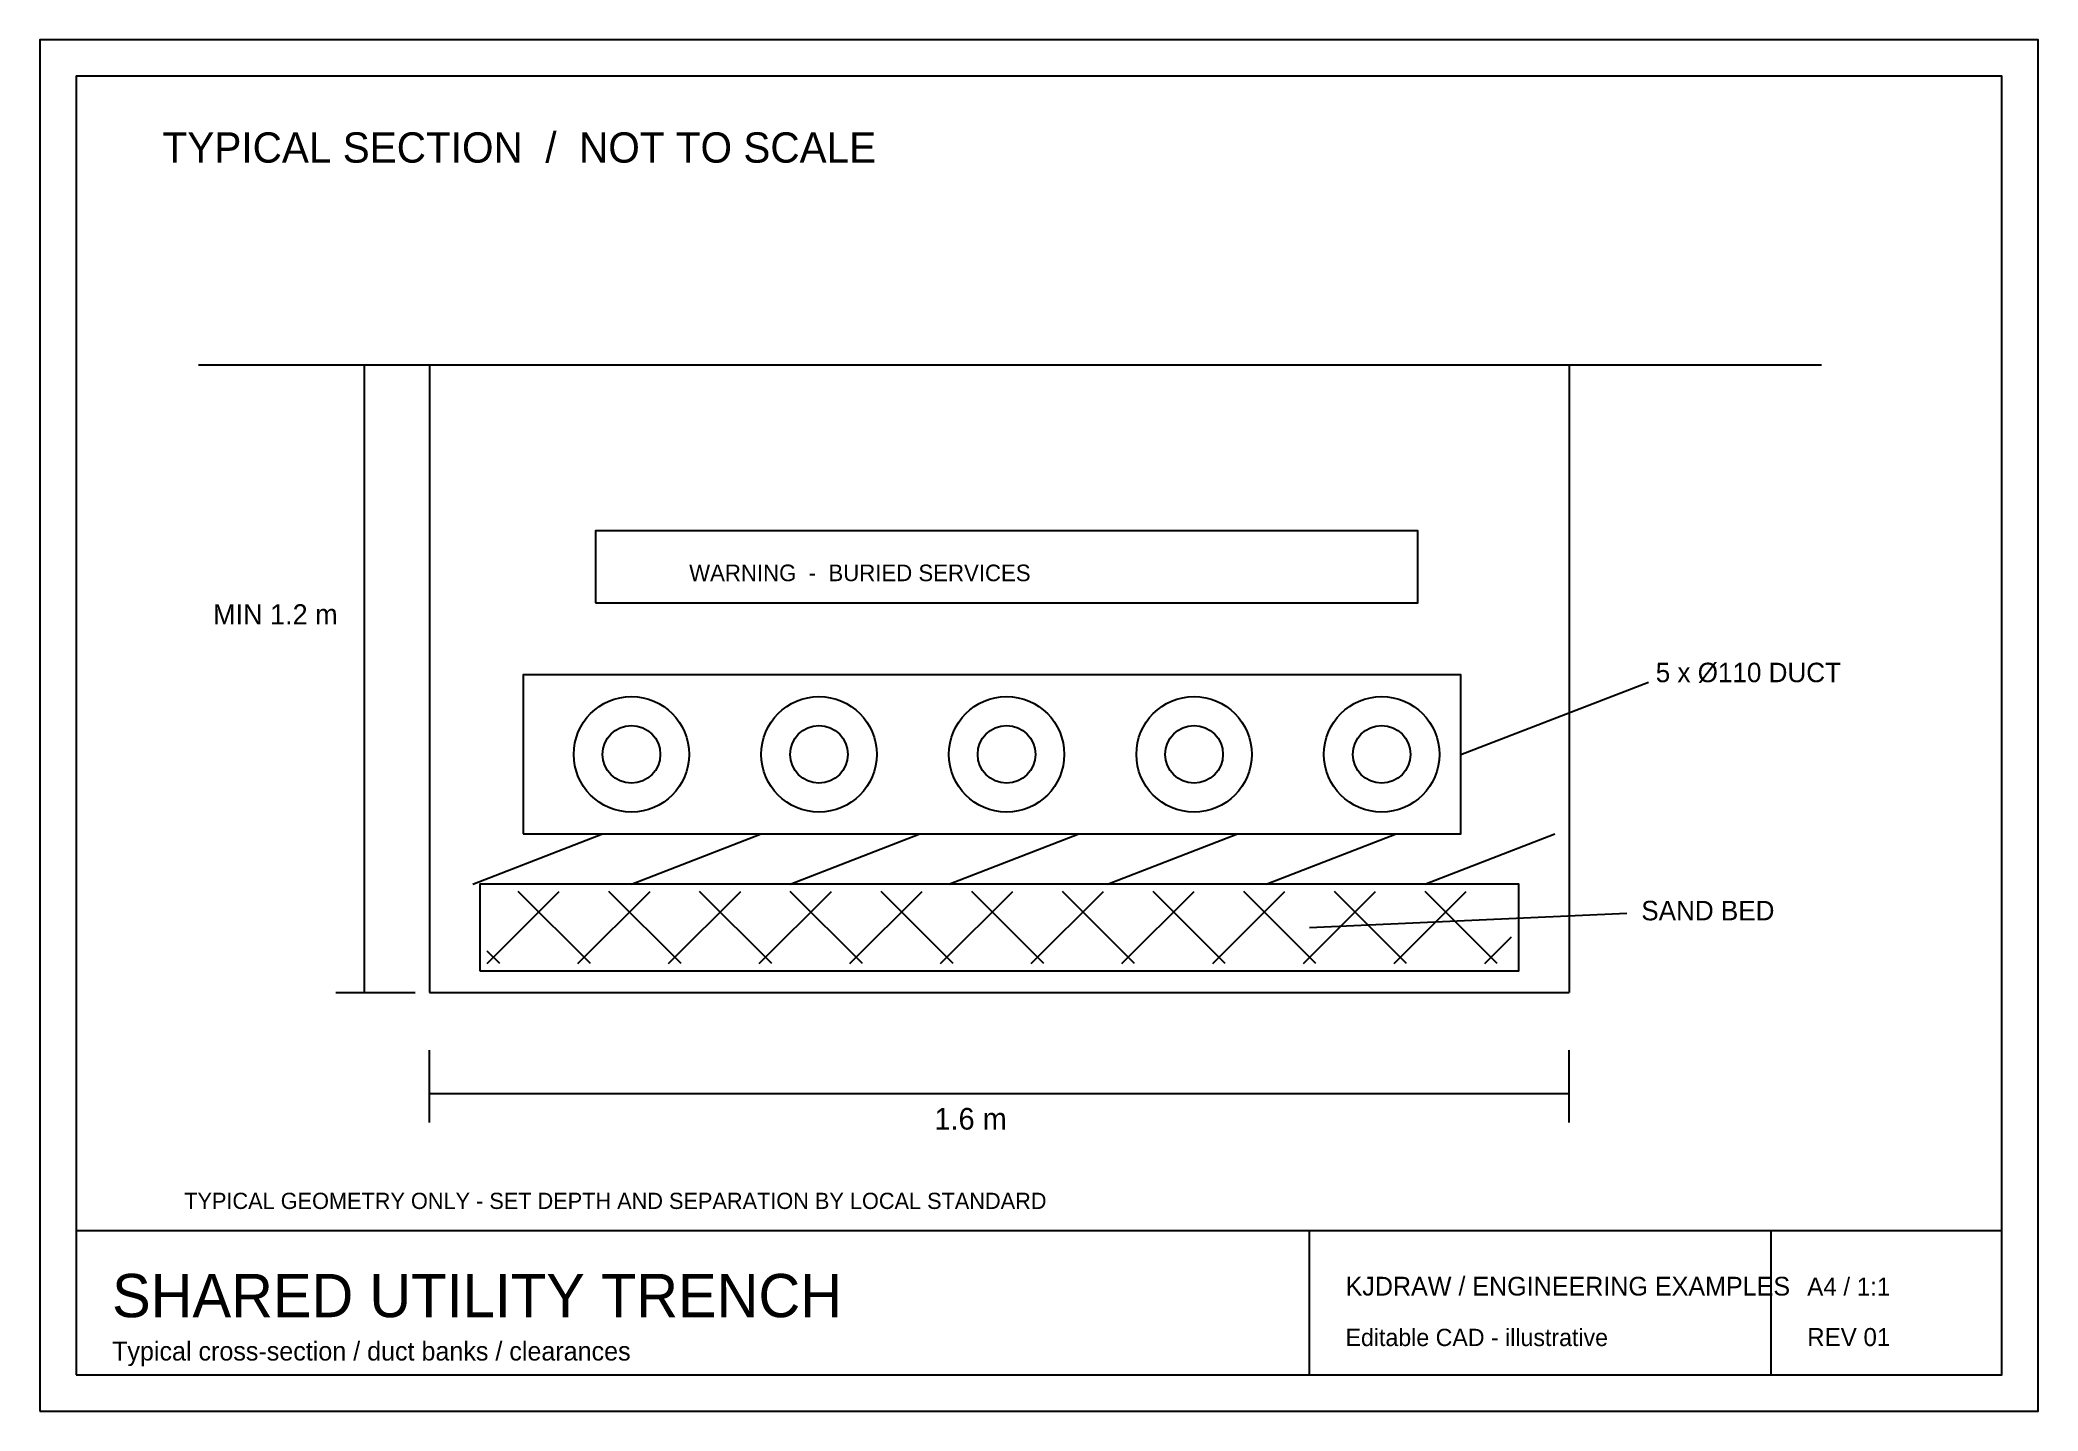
# Model space of a CAD drawing. Header units: millimetres. Extents: x 0 to 277, y 0 to 190.
import ezdxf

# ---------------------------------------------------------------- set-up
doc = ezdxf.new("R2010")
doc.units = ezdxf.units.MM
doc.linetypes.add('TRENCH-CONTINUOUS', pattern=[0])
for name, color, linetype in [('TRENCH-ANNOTATION', 9, 'TRENCH-CONTINUOUS'), ('TRENCH-DETAIL', 3, 'TRENCH-CONTINUOUS'), ('TRENCH-FRAME', 8, 'TRENCH-CONTINUOUS'), ('TRENCH-HATCH', 9, 'TRENCH-CONTINUOUS'), ('TRENCH-OUTLINE', 9, 'TRENCH-CONTINUOUS')]:
    doc.layers.add(name, color=color, linetype=linetype)
doc.styles.get("Standard").update_dxf_attribs({"font": 'sans-serif'})

msp = doc.modelspace()

# ---------------------------------------------------------------- hatches: boundary and pattern name
at = {"layer": 'TRENCH-HATCH'}
h = msp.add_hatch(dxfattribs=at)
h.set_pattern_fill('CROSS', color=256, scale=2.8, style=0)
h.set_pattern_definition([(45, (0, 0), (-6.28618, 6.28618), []), (135, (0, 0), (-6.28618, -6.28618), [])])
h.paths.add_polyline_path([(62, 62), (204, 62), (204, 72), (62, 72)])

# ---------------------------------------------------------------- linework, layer by layer
at = {"layer": 'TRENCH-ANNOTATION'}
for p, q in [((41, 145), (52, 145)), ((45, 58), (45, 145)), ((197, 91), (223, 101)), ((176, 67), (220, 69)), ((41, 58), (52, 58)), ((54, 40), (54, 50)), ((212, 40), (212, 50)), ((54, 44), (212, 44))]:
    msp.add_line(p, q, dxfattribs=at)
at = {"layer": 'TRENCH-DETAIL'}
for p, q in [((54, 145), (54, 58)), ((212, 145), (212, 58)), ((54, 58), (212, 58))]:
    msp.add_line(p, q, dxfattribs=at)
for points in [[(77, 112), (191, 112), (191, 122), (77, 122)], [(61, 61), (205, 61), (205, 73), (61, 73)]]:
    msp.add_lwpolyline(points, close=True, dxfattribs=at)
for centre in [(82, 91), (108, 91), (134, 91), (160, 91), (186, 91)]:
    msp.add_circle(centre, 4, dxfattribs=at)
at = {"layer": 'TRENCH-FRAME'}
for p, q in [((5, 25), (272, 25)), ((176, 5), (176, 25)), ((240, 5), (240, 25))]:
    msp.add_line(p, q, dxfattribs=at)
for points in [[(0, 0), (277, 0), (277, 190), (0, 190)], [(5, 5), (272, 5), (272, 185), (5, 185)]]:
    msp.add_lwpolyline(points, close=True, dxfattribs=at)
at = {"layer": 'TRENCH-HATCH'}
for p, q in [((60, 73), (78, 80)), ((82, 73), (100, 80)), ((104, 73), (122, 80)), ((126, 73), (144, 80)), ((148, 73), (166, 80)), ((170, 73), (188, 80)), ((192, 73), (210, 80))]:
    msp.add_line(p, q, dxfattribs=at)
at = {"layer": 'TRENCH-OUTLINE'}
msp.add_line((22, 145), (247, 145), dxfattribs=at)
msp.add_lwpolyline([(67, 80), (197, 80), (197, 102), (67, 102)], close=True, dxfattribs=at)
for centre in [(82, 91), (108, 91), (134, 91), (160, 91), (186, 91)]:
    msp.add_circle(centre, 8, dxfattribs=at)

# ---------------------------------------------------------------- texts
at = {"layer": 'TRENCH-ANNOTATION'}
for s, height, p in [('TYPICAL SECTION  /  NOT TO SCALE', 4.2, (17, 173)), ('WARNING  -  BURIED SERVICES', 2.3, (90, 115)), ('MIN 1.2 m', 2.8, (24, 109)), ('5 x Ø110 DUCT', 2.7, (224, 101)), ('SAND BED', 2.7, (222, 68)), ('1.6 m', 3, (124, 39)), ('TYPICAL GEOMETRY ONLY - SET DEPTH AND SEPARATION BY LOCAL STANDARD', 2.25, (20, 28)), ('SHARED UTILITY TRENCH', 6, (10, 13)), ('KJDRAW / ENGINEERING EXAMPLES', 2.6, (181, 16)), ('A4 / 1:1', 2.5, (245, 16)), ('Editable CAD - illustrative', 2.4, (181, 9)), ('REV 01', 2.5, (245, 9)), ('Typical cross-section / duct banks / clearances', 2.6, (10, 7))]:
    msp.add_text(s, height=height, dxfattribs=at).set_placement(p)

doc.saveas('drawing.dxf')
